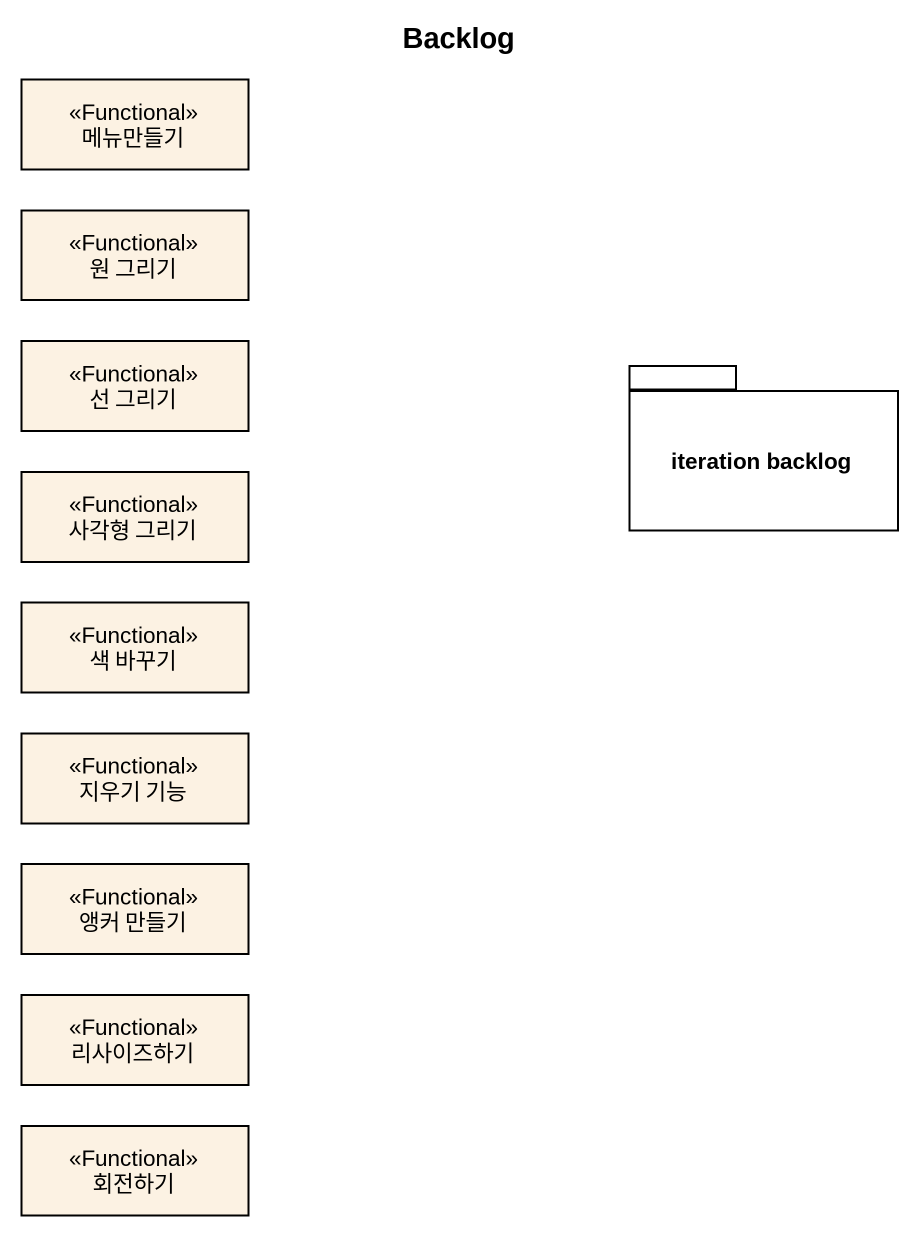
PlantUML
@startuml
title Backlog
hide circle
hide empty members
class 메뉴만들기 <<Functional>>
class "원 그리기" as 원_그리기 <<Functional>>
class "선 그리기" as 선_그리기 <<Functional>>
package "iteration backlog" as iteration_backlog {
}
class "사각형 그리기" as 사각형_그리기 <<Functional>>
class "색 바꾸기" as 색_바꾸기 <<Functional>>
class "지우기 기능" as 지우기_기능 <<Functional>>
class "앵커 만들기" as 앵커_만들기 <<Functional>>
class 리사이즈하기 <<Functional>>
class 회전하기 <<Functional>>
@enduml
